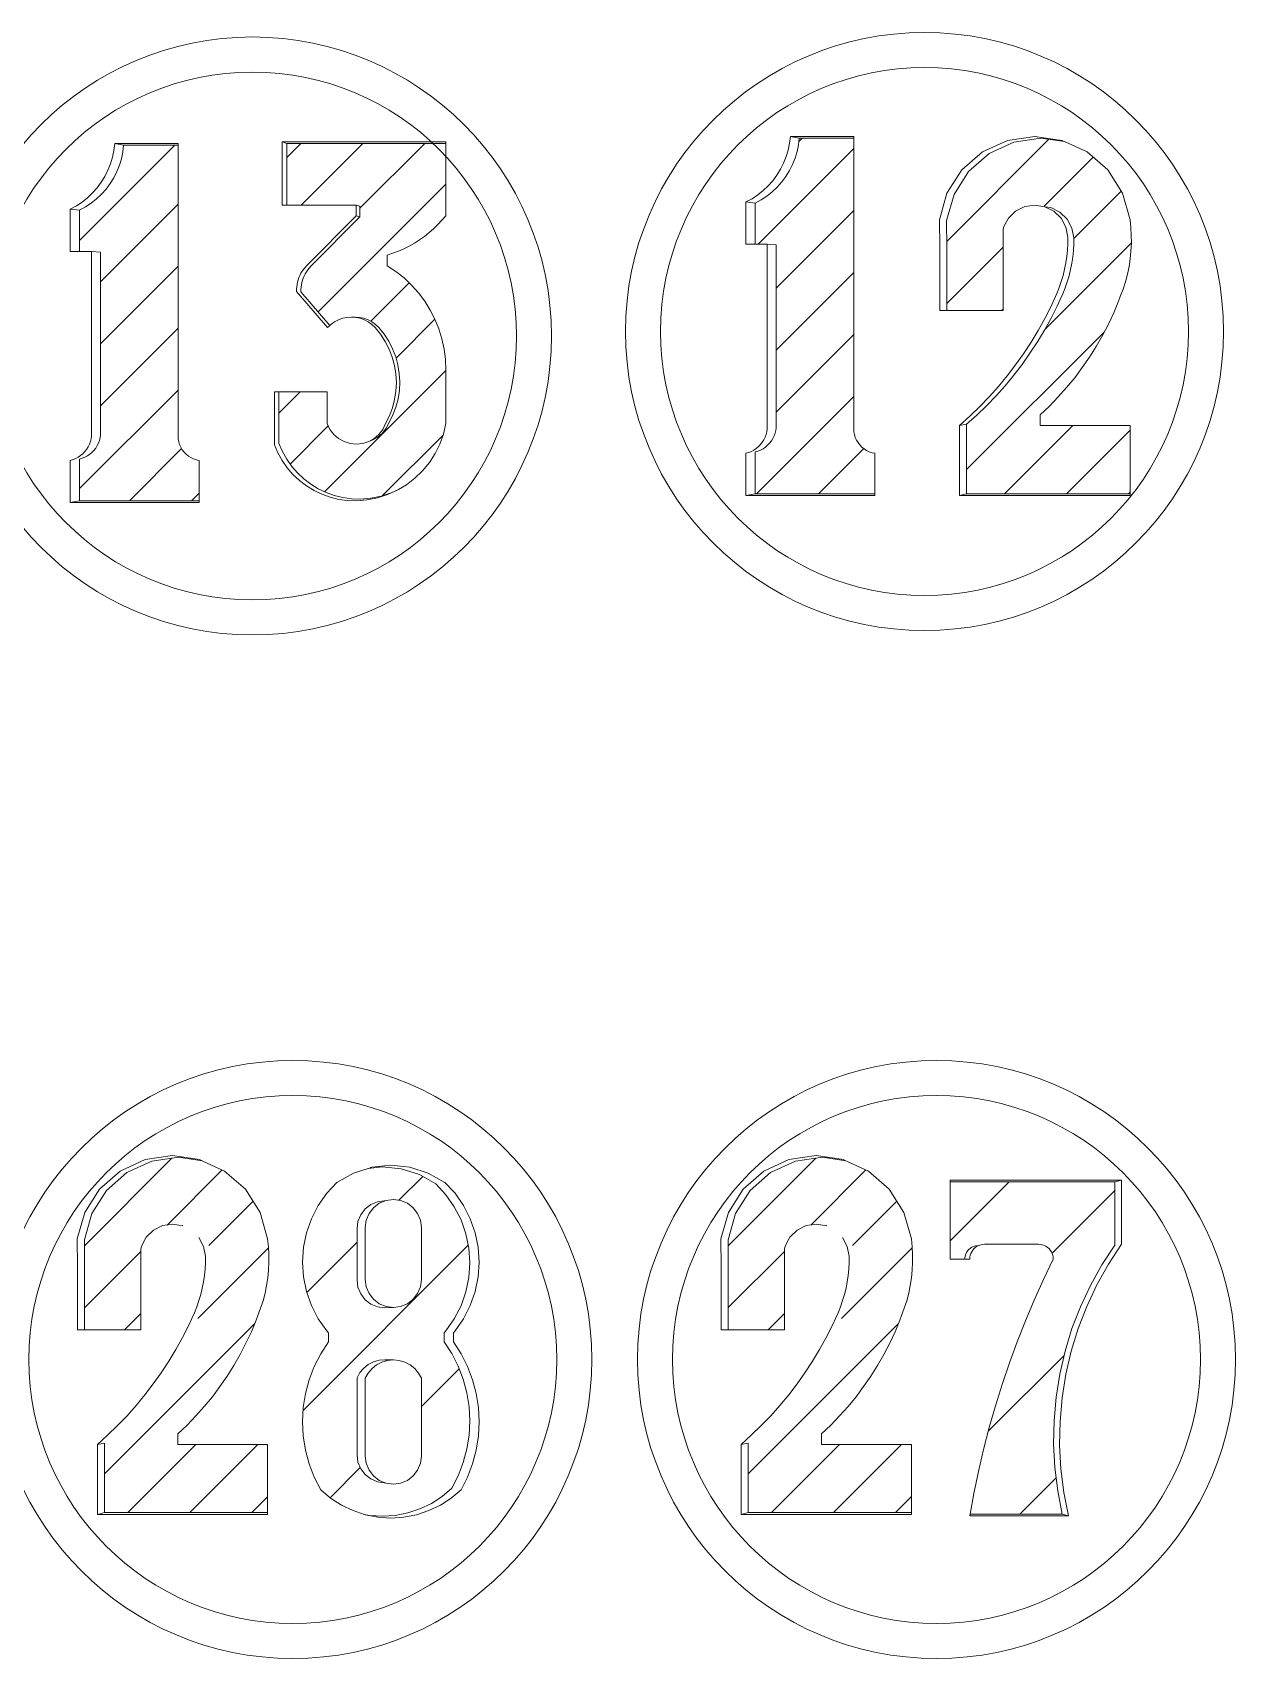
# Model space of a CAD drawing. Header units: inches. Extents: x 9 to 4094, y 4 to 1401.
# Drawn here: x 2917.68 to 2949.3, y 1356.7 to 1399.43 of the extents above; entities that cross this region are included whole.
import ezdxf

# ---------------------------------------------------------------- set-up
doc = ezdxf.new("R2010")
doc.units = ezdxf.units.IN
doc.header["$MEASUREMENT"] = 0
pattern_1 = [(45, (2389.0912, 1938.073), (-0.8148213, 0.8148213), [])]

msp = doc.modelspace()

# ---------------------------------------------------------------- hatches: boundary and pattern name
at = {"lineweight": 20}
h = msp.add_hatch(dxfattribs=at)
h.set_pattern_fill('ANSI31', color=256, scale=9.218651)
h.set_pattern_definition(pattern_1)
h.paths.add_polyline_path([(2921.914, 1388.228), (2921.844, 1388.261), (2921.779, 1388.302), (2921.719, 1388.351), (2921.665, 1388.406), (2921.618, 1388.467), (2921.579, 1388.534), (2921.548, 1388.604), (2921.525, 1388.678), (2921.512, 1388.754), (2921.507, 1388.831), (2921.507, 1396.471), (2920.073, 1396.471), (2920.052, 1396.292), (2920.016, 1396.116), (2919.964, 1395.944), (2919.897, 1395.777), (2919.817, 1395.617), (2919.722, 1395.463), (2919.615, 1395.319), (2919.496, 1395.185), (2919.365, 1395.061), (2919.225, 1394.949), (2919.075, 1394.85), (2918.917, 1394.764), (2918.917, 1393.682), (2919.229, 1393.682), (2919.466, 1393.665), (2919.466, 1388.861), (2919.456, 1388.787), (2919.439, 1388.714), (2919.413, 1388.643), (2919.381, 1388.576), (2919.341, 1388.512), (2919.295, 1388.453), (2919.244, 1388.399), (2919.186, 1388.351), (2919.124, 1388.309), (2919.058, 1388.273), (2918.989, 1388.245), (2918.917, 1388.225), (2918.917, 1387.125), (2922.062, 1387.125), (2922.062, 1388.188), (2921.987, 1388.204)])
h = msp.add_hatch(dxfattribs=at)
h.set_pattern_fill('ANSI31', color=256, scale=9.218651)
h.set_pattern_definition(pattern_1)
h.paths.add_polyline_path([(2928.545, 1396.518), (2924.361, 1396.518), (2924.361, 1394.897), (2926.186, 1394.897), (2926.285, 1394.869), (2926.285, 1394.594), (2924.994, 1393.291), (2924.913, 1393.197), (2924.878, 1393.147), (2924.847, 1393.094), (2924.819, 1393.039), (2924.795, 1392.982), (2924.775, 1392.924), (2924.759, 1392.864), (2924.747, 1392.804), (2924.736, 1392.681), (2924.737, 1392.62), (2925.496, 1391.735), (2925.521, 1391.759), (2925.616, 1391.828), (2925.719, 1391.883), (2925.829, 1391.923), (2925.944, 1391.947), (2926.061, 1391.955), (2926.161, 1391.956), (2926.277, 1391.948), (2926.391, 1391.924), (2926.5, 1391.884), (2926.602, 1391.83), (2926.696, 1391.761), (2926.78, 1391.681), (2926.921, 1391.507), (2927.043, 1391.32), (2927.145, 1391.121), (2927.226, 1390.912), (2927.284, 1390.696), (2927.32, 1390.475), (2927.332, 1390.252), (2927.322, 1390.029), (2927.288, 1389.808), (2927.231, 1389.591), (2927.152, 1389.382), (2927.051, 1389.182), (2926.98, 1389.034), (2926.88, 1388.904), (2926.756, 1388.796), (2926.612, 1388.716), (2926.516, 1388.684), (2926.358, 1388.634), (2926.193, 1388.617), (2926.028, 1388.634), (2925.87, 1388.684), (2925.725, 1388.765), (2925.599, 1388.873), (2925.498, 1389.005), (2925.426, 1389.154), (2925.426, 1389.987), (2924.158, 1389.987), (2924.158, 1388.632), (2924.249, 1388.421), (2924.361, 1388.22), (2924.492, 1388.032), (2924.643, 1387.859), (2924.81, 1387.701), (2924.992, 1387.562), (2925.188, 1387.442), (2925.396, 1387.343), (2925.612, 1387.266), (2925.835, 1387.212), (2926.063, 1387.18), (2926.292, 1387.173), (2926.569, 1387.196), (2926.841, 1387.25), (2927.105, 1387.335), (2927.3, 1387.423), (2927.509, 1387.549), (2927.732, 1387.719), (2927.933, 1387.914), (2928.111, 1388.131), (2928.263, 1388.366), (2928.387, 1388.618), (2928.481, 1388.882), (2928.545, 1389.154), (2928.545, 1390.572), (2928.533, 1390.845), (2928.499, 1391.116), (2928.44, 1391.383), (2928.36, 1391.644), (2928.257, 1391.897), (2928.133, 1392.141), (2927.989, 1392.372), (2927.825, 1392.591), (2927.644, 1392.795), (2927.445, 1392.983), (2927.231, 1393.153), (2927.004, 1393.304), (2927.004, 1393.581), (2927.153, 1393.631), (2927.299, 1393.688), (2927.443, 1393.752), (2927.583, 1393.823), (2927.72, 1393.901), (2927.852, 1393.985), (2927.98, 1394.076), (2928.104, 1394.174), (2928.222, 1394.277), (2928.335, 1394.386), (2928.443, 1394.5), (2928.545, 1394.62)])
h = msp.add_hatch(dxfattribs=at)
h.set_pattern_fill('ANSI31', color=256, scale=9.218651)
h.set_pattern_definition(pattern_1)
h.paths.add_polyline_path([(2939.672, 1388.416), (2939.602, 1388.449), (2939.537, 1388.49), (2939.477, 1388.538), (2939.423, 1388.594), (2939.377, 1388.655), (2939.337, 1388.721), (2939.306, 1388.792), (2939.284, 1388.865), (2939.27, 1388.941), (2939.265, 1389.018), (2939.265, 1396.658), (2937.832, 1396.658), (2937.81, 1396.48), (2937.774, 1396.304), (2937.722, 1396.132), (2937.656, 1395.965), (2937.575, 1395.804), (2937.481, 1395.651), (2937.373, 1395.507), (2937.254, 1395.372), (2937.124, 1395.249), (2936.983, 1395.137), (2936.833, 1395.038), (2936.675, 1394.952), (2936.675, 1393.87), (2936.987, 1393.87), (2937.225, 1393.852), (2937.225, 1389.048), (2937.215, 1388.974), (2937.197, 1388.901), (2937.172, 1388.831), (2937.139, 1388.763), (2937.1, 1388.7), (2937.054, 1388.64), (2937.002, 1388.586), (2936.945, 1388.538), (2936.882, 1388.496), (2936.816, 1388.461), (2936.747, 1388.433), (2936.675, 1388.412), (2936.675, 1387.313), (2939.821, 1387.313), (2939.821, 1388.376), (2939.745, 1388.391)])
h = msp.add_hatch(dxfattribs=at)
h.set_pattern_fill('ANSI31', color=256, scale=9.218651)
h.set_pattern_definition(pattern_1)
h.paths.add_polyline_path([(2946.527, 1389.109), (2944.167, 1389.109), (2944.167, 1389.386), (2944.408, 1389.616), (2944.639, 1389.856), (2944.86, 1390.104), (2945.071, 1390.362), (2945.271, 1390.628), (2945.459, 1390.902), (2945.637, 1391.184), (2945.802, 1391.473), (2945.956, 1391.768), (2946.097, 1392.069), (2946.226, 1392.376), (2946.269, 1392.496), (2946.342, 1392.688), (2946.405, 1392.884), (2946.457, 1393.083), (2946.499, 1393.284), (2946.53, 1393.488), (2946.551, 1393.692), (2946.561, 1393.898), (2946.56, 1394.103), (2946.549, 1394.309), (2946.527, 1394.513), (2946.328, 1395.209), (2945.941, 1395.821), (2945.396, 1396.297), (2944.804, 1396.569), (2944.186, 1396.658), (2943.476, 1396.556), (2942.825, 1396.256), (2942.285, 1395.785), (2941.902, 1395.179), (2941.705, 1394.49), (2941.712, 1393.773), (2941.712, 1392.124), (2943.189, 1392.124), (2943.189, 1394.292), (2943.328, 1394.553), (2943.519, 1394.739), (2943.758, 1394.859), (2944.021, 1394.9), (2944.186, 1394.873), (2944.285, 1394.859), (2944.29, 1394.856), (2944.447, 1394.832), (2944.684, 1394.714), (2944.873, 1394.529), (2944.997, 1394.296), (2945.045, 1394.035), (2945.045, 1393.868), (2945.037, 1393.701), (2945.021, 1393.534), (2944.997, 1393.369), (2944.965, 1393.204), (2944.925, 1393.042), (2944.877, 1392.881), (2944.822, 1392.723), (2944.759, 1392.568), (2944.688, 1392.416), (2944.61, 1392.243), (2944.449, 1391.923), (2944.276, 1391.609), (2944.091, 1391.303), (2943.896, 1391.003), (2943.689, 1390.711), (2943.471, 1390.426), (2943.243, 1390.15), (2943.004, 1389.883), (2942.756, 1389.625), (2942.499, 1389.377), (2942.232, 1389.138), (2942.232, 1387.313), (2946.527, 1387.313)])
h = msp.add_hatch(dxfattribs=at)
h.set_pattern_fill('ANSI31', color=256, scale=9.218651)
h.set_pattern_definition([(45, (2283.6362, 1938.073), (-0.8148213, 0.8148213), [])])
h.paths.add_polyline_path([(2923.861, 1362.329), (2921.504, 1362.329), (2921.504, 1362.607), (2921.744, 1362.836), (2921.975, 1363.075), (2922.196, 1363.324), (2922.407, 1363.582), (2922.606, 1363.848), (2922.795, 1364.121), (2922.972, 1364.403), (2923.137, 1364.691), (2923.291, 1364.986), (2923.432, 1365.287), (2923.561, 1365.594), (2923.604, 1365.714), (2923.677, 1365.906), (2923.739, 1366.102), (2923.792, 1366.3), (2923.834, 1366.501), (2923.865, 1366.705), (2923.885, 1366.909), (2923.895, 1367.114), (2923.895, 1367.32), (2923.883, 1367.525), (2923.861, 1367.729), (2923.663, 1368.425), (2923.276, 1369.036), (2922.731, 1369.512), (2922.14, 1369.783), (2921.522, 1369.873), (2920.813, 1369.77), (2920.163, 1369.471), (2919.624, 1369), (2919.24, 1368.395), (2919.044, 1367.706), (2919.05, 1366.99), (2919.05, 1365.342), (2920.526, 1365.342), (2920.526, 1367.508), (2920.665, 1367.769), (2920.856, 1367.955), (2921.094, 1368.074), (2921.358, 1368.115), (2921.522, 1368.088), (2921.622, 1368.074), (2921.626, 1368.072), (2921.783, 1368.048), (2922.02, 1367.93), (2922.209, 1367.745), (2922.333, 1367.512), (2922.38, 1367.252), (2922.38, 1367.085), (2922.373, 1366.918), (2922.357, 1366.751), (2922.333, 1366.586), (2922.301, 1366.421), (2922.261, 1366.259), (2922.213, 1366.099), (2922.158, 1365.941), (2922.095, 1365.786), (2922.024, 1365.634), (2921.946, 1365.461), (2921.785, 1365.141), (2921.612, 1364.828), (2921.428, 1364.521), (2921.232, 1364.222), (2921.026, 1363.93), (2920.808, 1363.646), (2920.58, 1363.37), (2920.342, 1363.103), (2920.094, 1362.845), (2919.836, 1362.597), (2919.57, 1362.359), (2919.57, 1360.535), (2923.861, 1360.535)])
h = msp.add_hatch(dxfattribs=at)
h.set_pattern_fill('ANSI31', color=256, scale=17)
h.set_pattern_definition([(45, (1959.9128, 2252.5513), (-1.502602, 1.502602), [])])
h.paths.add_polyline_path([(2928.501, 1365.263), (2928.545, 1365.311), (2928.767, 1365.628), (2928.943, 1365.972), (2929.072, 1366.336), (2929.15, 1366.715), (2929.176, 1367.101), (2929.15, 1367.487), (2929.072, 1367.865), (2928.943, 1368.23), (2928.767, 1368.574), (2928.545, 1368.891), (2928.283, 1369.175), (2927.848, 1369.42), (2927.372, 1369.57), (2926.876, 1369.621), (2926.5, 1369.583), (2926.118, 1369.461), (2925.678, 1369.215), (2925.414, 1368.928), (2925.19, 1368.608), (2925.012, 1368.26), (2924.882, 1367.892), (2924.803, 1367.509), (2924.777, 1367.12), (2924.803, 1366.73), (2924.882, 1366.348), (2925.012, 1365.98), (2925.19, 1365.632), (2925.414, 1365.312), (2925.458, 1365.264), (2925.458, 1365.025), (2925.255, 1364.711), (2925.085, 1364.378), (2924.951, 1364.028), (2924.855, 1363.667), (2924.796, 1363.297), (2924.777, 1362.924), (2924.796, 1362.55), (2924.855, 1362.18), (2924.951, 1361.819), (2925.085, 1361.469), (2925.255, 1361.136), (2925.514, 1360.917), (2925.799, 1360.733), (2926.105, 1360.587), (2926.401, 1360.489), (2926.541, 1360.462), (2926.876, 1360.441), (2927.211, 1360.462), (2927.541, 1360.526), (2927.86, 1360.631), (2928.163, 1360.776), (2928.446, 1360.958), (2928.703, 1361.175), (2928.871, 1361.505), (2929.003, 1361.851), (2929.099, 1362.209), (2929.157, 1362.575), (2929.176, 1362.945), (2929.157, 1363.315), (2929.099, 1363.681), (2929.003, 1364.039), (2928.871, 1364.385), (2928.703, 1364.716), (2928.501, 1365.027)])
h.paths.add_polyline_path([(2927.466, 1364.489), (2927.603, 1364.418), (2927.725, 1364.322), (2927.825, 1364.204), (2927.902, 1364.07), (2927.902, 1362.023), (2927.877, 1361.832), (2927.803, 1361.654), (2927.686, 1361.501), (2927.533, 1361.384), (2927.355, 1361.31), (2927.164, 1361.285), (2926.973, 1361.31), (2926.751, 1361.348), (2926.575, 1361.421), (2926.423, 1361.537), (2926.307, 1361.688), (2926.234, 1361.864), (2926.21, 1362.053), (2926.21, 1364.081), (2926.285, 1364.214), (2926.385, 1364.33), (2926.505, 1364.425), (2926.641, 1364.495), (2926.788, 1364.539), (2926.94, 1364.554), (2927.164, 1364.548), (2927.318, 1364.533)], flags=16)
h.paths.add_polyline_path([(2927.355, 1365.95), (2927.164, 1365.925), (2926.94, 1365.918), (2926.751, 1365.943), (2926.575, 1366.016), (2926.423, 1366.132), (2926.307, 1366.283), (2926.234, 1366.459), (2926.21, 1366.648), (2926.21, 1368), (2926.234, 1368.189), (2926.307, 1368.365), (2926.423, 1368.516), (2926.575, 1368.632), (2926.751, 1368.705), (2926.973, 1368.74), (2927.164, 1368.765), (2927.355, 1368.74), (2927.533, 1368.666), (2927.686, 1368.549), (2927.803, 1368.396), (2927.877, 1368.218), (2927.902, 1368.028), (2927.902, 1366.663), (2927.877, 1366.472), (2927.803, 1366.294), (2927.686, 1366.141), (2927.533, 1366.024)], flags=16)
h = msp.add_hatch(dxfattribs=at)
h.set_pattern_fill('ANSI31', color=256, scale=9.218651)
h.set_pattern_definition([(45, (2300.5539, 1938.073), (-0.8148213, 0.8148213), [])])
h.paths.add_polyline_path([(2940.779, 1362.329), (2938.421, 1362.329), (2938.421, 1362.607), (2938.662, 1362.836), (2938.893, 1363.075), (2939.114, 1363.324), (2939.324, 1363.582), (2939.524, 1363.848), (2939.713, 1364.121), (2939.89, 1364.403), (2940.055, 1364.691), (2940.209, 1364.986), (2940.35, 1365.287), (2940.479, 1365.594), (2940.522, 1365.714), (2940.594, 1365.906), (2940.657, 1366.102), (2940.709, 1366.3), (2940.751, 1366.501), (2940.783, 1366.705), (2940.803, 1366.909), (2940.813, 1367.114), (2940.812, 1367.32), (2940.801, 1367.525), (2940.779, 1367.729), (2940.581, 1368.425), (2940.193, 1369.036), (2939.649, 1369.512), (2939.058, 1369.783), (2938.44, 1369.873), (2937.731, 1369.77), (2937.08, 1369.471), (2936.541, 1369), (2936.158, 1368.395), (2935.961, 1367.706), (2935.968, 1366.99), (2935.968, 1365.342), (2937.444, 1365.342), (2937.444, 1367.508), (2937.582, 1367.769), (2937.773, 1367.955), (2938.012, 1368.074), (2938.276, 1368.115), (2938.44, 1368.088), (2938.539, 1368.074), (2938.544, 1368.072), (2938.701, 1368.048), (2938.937, 1367.93), (2939.127, 1367.745), (2939.251, 1367.512), (2939.298, 1367.252), (2939.298, 1367.085), (2939.29, 1366.918), (2939.274, 1366.751), (2939.25, 1366.586), (2939.218, 1366.421), (2939.178, 1366.259), (2939.131, 1366.099), (2939.075, 1365.941), (2939.012, 1365.786), (2938.942, 1365.634), (2938.864, 1365.461), (2938.703, 1365.141), (2938.53, 1364.828), (2938.346, 1364.521), (2938.15, 1364.222), (2937.943, 1363.93), (2937.726, 1363.646), (2937.498, 1363.37), (2937.26, 1363.103), (2937.012, 1362.845), (2936.754, 1362.597), (2936.488, 1362.359), (2936.488, 1360.535), (2940.779, 1360.535)])
h = msp.add_hatch(dxfattribs=at)
h.set_pattern_fill('ANSI31', color=256, scale=17)
h.set_pattern_definition([(45, (1963.4794, 2252.59), (-1.502602, 1.502602), [])])
h.paths.add_polyline_path([(2944.582, 1363.567), (2944.679, 1364.178), (2944.818, 1364.78), (2945, 1365.37), (2945.223, 1365.947), (2945.485, 1366.506), (2945.786, 1367.046), (2946.125, 1367.563), (2946.125, 1369.233), (2941.795, 1369.233), (2941.795, 1367.199), (2942.18, 1367.199), (2942.183, 1367.253), (2942.216, 1367.349), (2942.272, 1367.433), (2942.348, 1367.5), (2942.439, 1367.545), (2942.464, 1367.55), (2942.416, 1367.533), (2942.371, 1367.511), (2942.329, 1367.483), (2942.291, 1367.45), (2942.258, 1367.412), (2942.23, 1367.37), (2942.208, 1367.325), (2942.191, 1367.277), (2942.182, 1367.228), (2942.18, 1367.199), (2942.313, 1367.199), (2942.318, 1367.275), (2942.351, 1367.372), (2942.408, 1367.457), (2942.485, 1367.524), (2942.577, 1367.57), (2942.652, 1367.585), (2942.703, 1367.588), (2944.158, 1367.588), (2944.249, 1367.57), (2944.34, 1367.524), (2944.416, 1367.457), (2944.472, 1367.372), (2944.504, 1367.275), (2944.508, 1367.199), (2944.25, 1366.664), (2944.006, 1366.123), (2943.776, 1365.577), (2943.558, 1365.025), (2943.354, 1364.468), (2943.164, 1363.906), (2942.987, 1363.34), (2942.824, 1362.769), (2942.676, 1362.195), (2942.541, 1361.618), (2942.42, 1361.037), (2942.322, 1360.497), (2944.746, 1360.497), (2944.626, 1361.104), (2944.55, 1361.717), (2944.517, 1362.334), (2944.528, 1362.952)])

# ---------------------------------------------------------------- linework, layer by layer
for p, q in [((2924.243, 1396.563), (2924.243, 1394.897)), ((2924.361, 1396.518), (2924.361, 1394.897)), ((2918.917, 1394.764), (2918.917, 1393.682)), ((2924.243, 1394.897), (2924.361, 1394.897)), ((2924.361, 1394.897), (2926.186, 1394.897)), ((2926.186, 1394.897), (2926.285, 1394.869)), ((2926.285, 1394.869), (2926.285, 1394.594)), ((2936.675, 1394.952), (2936.675, 1393.87)), ((2926.516, 1388.684), (2926.358, 1388.634)), ((2918.917, 1387.125), (2922.062, 1387.125)), ((2936.675, 1387.313), (2939.821, 1387.313)), ((2927.01, 1364.533), (2926.862, 1364.489)), ((2927.164, 1364.548), (2927.01, 1364.533)), ((2942.322, 1360.497), (2944.746, 1360.497))]:
    msp.add_line(p, q, dxfattribs=at)
for points in [[(2918.674, 1387.078), (2922.062, 1387.078), (2922.062, 1387.125), (2922.062, 1388.188), (2921.987, 1388.204), (2921.914, 1388.228), (2921.844, 1388.261), (2921.779, 1388.302), (2921.719, 1388.351), (2921.665, 1388.406), (2921.618, 1388.467), (2921.579, 1388.534), (2921.548, 1388.604), (2921.525, 1388.678), (2921.512, 1388.754), (2921.507, 1388.831), (2921.507, 1396.471), (2921.507, 1396.516), (2919.842, 1396.516), (2919.82, 1396.335), (2919.783, 1396.158), (2919.731, 1395.984), (2919.664, 1395.815), (2919.583, 1395.653), (2919.487, 1395.498), (2919.379, 1395.352), (2919.259, 1395.217), (2919.127, 1395.092), (2918.985, 1394.979), (2918.833, 1394.879), (2918.674, 1394.792), (2918.674, 1393.682), (2918.917, 1393.682), (2919.229, 1393.682), (2919.229, 1388.831), (2919.219, 1388.756), (2919.201, 1388.682), (2919.175, 1388.611), (2919.142, 1388.543), (2919.103, 1388.478), (2919.056, 1388.419), (2919.004, 1388.364), (2918.946, 1388.315), (2918.883, 1388.273), (2918.816, 1388.237), (2918.746, 1388.209), (2918.674, 1388.188), (2918.674, 1387.078), (2918.917, 1387.125), (2918.917, 1388.225), (2918.989, 1388.245), (2919.058, 1388.273), (2919.124, 1388.309), (2919.186, 1388.351), (2919.244, 1388.399), (2919.295, 1388.453), (2919.341, 1388.512), (2919.381, 1388.576), (2919.413, 1388.643), (2919.439, 1388.714), (2919.456, 1388.787), (2919.466, 1388.861), (2919.466, 1393.665), (2919.229, 1393.682)], [(2918.674, 1394.792), (2918.917, 1394.764), (2919.075, 1394.85), (2919.225, 1394.949), (2919.365, 1395.061), (2919.496, 1395.185), (2919.615, 1395.319), (2919.722, 1395.463), (2919.817, 1395.617), (2919.897, 1395.777), (2919.964, 1395.944), (2920.016, 1396.116), (2920.052, 1396.292), (2920.073, 1396.471)], [(2919.842, 1396.516), (2920.073, 1396.471), (2921.507, 1396.471)], [(2927.732, 1387.719), (2927.933, 1387.914), (2928.111, 1388.131), (2928.263, 1388.366), (2928.387, 1388.618), (2928.481, 1388.882), (2928.545, 1389.154), (2928.545, 1390.572), (2928.533, 1390.845), (2928.499, 1391.116), (2928.44, 1391.383), (2928.36, 1391.644), (2928.257, 1391.897), (2928.133, 1392.141), (2927.989, 1392.372), (2927.825, 1392.591), (2927.644, 1392.795), (2927.445, 1392.983), (2927.231, 1393.153), (2927.004, 1393.304), (2927.004, 1393.581), (2927.153, 1393.631), (2927.299, 1393.688), (2927.443, 1393.752), (2927.583, 1393.823), (2927.72, 1393.901), (2927.852, 1393.985), (2927.98, 1394.076), (2928.104, 1394.174), (2928.222, 1394.277), (2928.335, 1394.386), (2928.443, 1394.5), (2928.545, 1394.62), (2928.545, 1396.518)], [(2936.432, 1387.265), (2939.821, 1387.265), (2939.821, 1387.313), (2939.821, 1388.376), (2939.745, 1388.391), (2939.672, 1388.416), (2939.602, 1388.449), (2939.537, 1388.49), (2939.477, 1388.538), (2939.423, 1388.594), (2939.377, 1388.655), (2939.337, 1388.721), (2939.306, 1388.792), (2939.284, 1388.865), (2939.27, 1388.941), (2939.265, 1389.018), (2939.265, 1396.658), (2939.265, 1396.703), (2937.6, 1396.703), (2937.579, 1396.523), (2937.542, 1396.345), (2937.489, 1396.171), (2937.422, 1396.002), (2937.341, 1395.84), (2937.246, 1395.686), (2937.137, 1395.54), (2937.017, 1395.404), (2936.885, 1395.279), (2936.743, 1395.167), (2936.591, 1395.066), (2936.432, 1394.98), (2936.432, 1393.87), (2936.675, 1393.87), (2936.987, 1393.87), (2936.987, 1389.018), (2936.977, 1388.943), (2936.959, 1388.87), (2936.933, 1388.798), (2936.901, 1388.73), (2936.861, 1388.666), (2936.814, 1388.606), (2936.762, 1388.552), (2936.704, 1388.503), (2936.641, 1388.46), (2936.575, 1388.425), (2936.505, 1388.397), (2936.432, 1388.376), (2936.432, 1387.265), (2936.675, 1387.313), (2936.675, 1388.412), (2936.747, 1388.433), (2936.816, 1388.461), (2936.882, 1388.496), (2936.945, 1388.538), (2937.002, 1388.586), (2937.054, 1388.64), (2937.1, 1388.7), (2937.139, 1388.763), (2937.172, 1388.831), (2937.197, 1388.901), (2937.215, 1388.974), (2937.225, 1389.048), (2937.225, 1393.852), (2936.987, 1393.87)], [(2936.432, 1394.98), (2936.675, 1394.952), (2936.833, 1395.038), (2936.983, 1395.137), (2937.124, 1395.249), (2937.254, 1395.372), (2937.373, 1395.507), (2937.481, 1395.651), (2937.575, 1395.804), (2937.656, 1395.965), (2937.722, 1396.132), (2937.774, 1396.304), (2937.81, 1396.48), (2937.832, 1396.658)], [(2937.6, 1396.703), (2937.832, 1396.658), (2939.265, 1396.658)], [(2941.523, 1392.124), (2941.523, 1393.789), (2941.516, 1394.513), (2941.715, 1395.209), (2942.102, 1395.821), (2942.647, 1396.297), (2943.305, 1396.599), (2944.021, 1396.703), (2944.738, 1396.599), (2944.804, 1396.569), (2945.396, 1396.297), (2945.941, 1395.821), (2946.328, 1395.209), (2946.527, 1394.513), (2946.549, 1394.309), (2946.56, 1394.103), (2946.561, 1393.898), (2946.551, 1393.692), (2946.53, 1393.488), (2946.499, 1393.284), (2946.457, 1393.083), (2946.405, 1392.884), (2946.342, 1392.688), (2946.269, 1392.496), (2946.226, 1392.376), (2946.097, 1392.069), (2945.956, 1391.768), (2945.802, 1391.473), (2945.637, 1391.184), (2945.459, 1390.902), (2945.271, 1390.628), (2945.071, 1390.362), (2944.86, 1390.104), (2944.639, 1389.856), (2944.408, 1389.616), (2944.167, 1389.386), (2944.167, 1389.109), (2946.527, 1389.109), (2946.527, 1387.313), (2946.527, 1387.265), (2942.048, 1387.265)], [(2941.712, 1392.124), (2941.712, 1393.773), (2941.705, 1394.49), (2941.902, 1395.179), (2942.285, 1395.785), (2942.825, 1396.256), (2943.476, 1396.556), (2944.186, 1396.658), (2944.804, 1396.569)], [(2926.186, 1394.897), (2926.186, 1394.62), (2926.285, 1394.594), (2924.994, 1393.291), (2924.913, 1393.197), (2924.878, 1393.147), (2924.847, 1393.094), (2924.819, 1393.039), (2924.795, 1392.982), (2924.775, 1392.924), (2924.759, 1392.864), (2924.747, 1392.804), (2924.736, 1392.681), (2924.737, 1392.62), (2925.496, 1391.735)], [(2941.523, 1392.124), (2941.712, 1392.124), (2943.189, 1392.124), (2943.189, 1394.243), (2943.202, 1394.317), (2943.328, 1394.553), (2943.519, 1394.739), (2943.758, 1394.859), (2944.021, 1394.9), (2944.186, 1394.873), (2944.285, 1394.859), (2944.29, 1394.856)], [(2944.715, 1394.553), (2944.524, 1394.739), (2944.29, 1394.856), (2944.447, 1394.832), (2944.684, 1394.714), (2944.873, 1394.529), (2944.997, 1394.296), (2945.045, 1394.035), (2945.045, 1393.868), (2945.037, 1393.701), (2945.021, 1393.534), (2944.997, 1393.369), (2944.965, 1393.204), (2944.925, 1393.042), (2944.877, 1392.881), (2944.822, 1392.723), (2944.759, 1392.568), (2944.688, 1392.416), (2944.61, 1392.243), (2944.449, 1391.923), (2944.276, 1391.609), (2944.091, 1391.303), (2943.896, 1391.003), (2943.689, 1390.711), (2943.471, 1390.426), (2943.243, 1390.15), (2943.004, 1389.883), (2942.756, 1389.625), (2942.499, 1389.377), (2942.232, 1389.138)], [(2926.186, 1394.62), (2924.882, 1393.304), (2924.801, 1393.209), (2924.765, 1393.158), (2924.733, 1393.105), (2924.705, 1393.049), (2924.681, 1392.992), (2924.661, 1392.933), (2924.645, 1392.873), (2924.633, 1392.812), (2924.622, 1392.688), (2924.623, 1392.626), (2925.436, 1391.678), (2925.496, 1391.735), (2925.521, 1391.759), (2925.616, 1391.828), (2925.719, 1391.883), (2925.829, 1391.923), (2925.944, 1391.947), (2926.061, 1391.955)], [(2944.715, 1394.553), (2944.841, 1394.317), (2944.889, 1394.054), (2944.889, 1393.885), (2944.881, 1393.716), (2944.865, 1393.548), (2944.84, 1393.381), (2944.808, 1393.215), (2944.768, 1393.051), (2944.72, 1392.889), (2944.664, 1392.729), (2944.6, 1392.573), (2944.529, 1392.419), (2944.45, 1392.244), (2944.287, 1391.921), (2944.112, 1391.604), (2943.926, 1391.294), (2943.728, 1390.992), (2943.519, 1390.697), (2943.3, 1390.41), (2943.069, 1390.131), (2942.828, 1389.861), (2942.578, 1389.601), (2942.318, 1389.35), (2942.048, 1389.109), (2942.048, 1387.265), (2942.232, 1387.313), (2946.527, 1387.313)], [(2926.358, 1388.634), (2926.193, 1388.617), (2926.028, 1388.634), (2925.87, 1388.684), (2925.725, 1388.765), (2925.599, 1388.873), (2925.498, 1389.005), (2925.426, 1389.154), (2925.426, 1389.987), (2924.158, 1389.987), (2924.038, 1389.987), (2924.038, 1388.599), (2924.13, 1388.386), (2924.243, 1388.183), (2924.375, 1387.993), (2924.527, 1387.818), (2924.696, 1387.659), (2924.881, 1387.519), (2925.079, 1387.398), (2925.288, 1387.298), (2925.506, 1387.22), (2925.732, 1387.165), (2925.961, 1387.133), (2926.193, 1387.125), (2926.472, 1387.148), (2926.747, 1387.203), (2927.014, 1387.289), (2927.269, 1387.405), (2927.3, 1387.423), (2927.509, 1387.549), (2927.732, 1387.719)], [(2924.158, 1389.987), (2924.158, 1388.632), (2924.249, 1388.421), (2924.361, 1388.22), (2924.492, 1388.032), (2924.643, 1387.859), (2924.81, 1387.701), (2924.992, 1387.562), (2925.188, 1387.442), (2925.396, 1387.343), (2925.612, 1387.266), (2925.835, 1387.212), (2926.063, 1387.18), (2926.292, 1387.173), (2926.569, 1387.196), (2926.841, 1387.25), (2927.105, 1387.335), (2927.3, 1387.423)], [(2942.048, 1389.109), (2942.232, 1389.138), (2942.232, 1387.313)], [(2918.862, 1365.342), (2918.862, 1367.006), (2918.855, 1367.729), (2919.053, 1368.425), (2919.441, 1369.036), (2919.985, 1369.512), (2920.642, 1369.814), (2921.358, 1369.917), (2922.074, 1369.814), (2922.14, 1369.783), (2922.731, 1369.512), (2923.276, 1369.036), (2923.663, 1368.425), (2923.861, 1367.729), (2923.883, 1367.525), (2923.895, 1367.32), (2923.895, 1367.114), (2923.885, 1366.909), (2923.865, 1366.705), (2923.834, 1366.501), (2923.792, 1366.3), (2923.739, 1366.102), (2923.677, 1365.906), (2923.604, 1365.714), (2923.561, 1365.594), (2923.432, 1365.287), (2923.291, 1364.986), (2923.137, 1364.691), (2922.972, 1364.403), (2922.795, 1364.121), (2922.606, 1363.848), (2922.407, 1363.582), (2922.196, 1363.324), (2921.975, 1363.075), (2921.744, 1362.836), (2921.504, 1362.607), (2921.504, 1362.329), (2923.861, 1362.329), (2923.861, 1360.535), (2923.861, 1360.488), (2919.386, 1360.488)], [(2919.05, 1365.342), (2919.05, 1366.99), (2919.044, 1367.706), (2919.24, 1368.395), (2919.624, 1369), (2920.163, 1369.471), (2920.813, 1369.77), (2921.522, 1369.873), (2922.14, 1369.783)], [(2925.458, 1365.025), (2925.458, 1365.264), (2925.414, 1365.312), (2925.19, 1365.632), (2925.012, 1365.98), (2924.882, 1366.348), (2924.803, 1366.73), (2924.777, 1367.12), (2924.803, 1367.509), (2924.882, 1367.892), (2925.012, 1368.26), (2925.19, 1368.608), (2925.414, 1368.928), (2925.678, 1369.215), (2926.118, 1369.461), (2926.5, 1369.583), (2926.598, 1369.614)], [(2926.401, 1360.489), (2926.541, 1360.462), (2926.876, 1360.441), (2927.211, 1360.462), (2927.541, 1360.526), (2927.86, 1360.631), (2928.163, 1360.776), (2928.446, 1360.958), (2928.703, 1361.175), (2928.871, 1361.505), (2929.003, 1361.851), (2929.099, 1362.209), (2929.157, 1362.575), (2929.176, 1362.945), (2929.157, 1363.315), (2929.099, 1363.681), (2929.003, 1364.039), (2928.871, 1364.385), (2928.703, 1364.716), (2928.501, 1365.027), (2928.501, 1365.263), (2928.545, 1365.311), (2928.767, 1365.628), (2928.943, 1365.972), (2929.072, 1366.336), (2929.15, 1366.715), (2929.176, 1367.101), (2929.15, 1367.487), (2929.072, 1367.865), (2928.943, 1368.23), (2928.767, 1368.574), (2928.545, 1368.891), (2928.283, 1369.175), (2927.848, 1369.42), (2927.372, 1369.57), (2926.876, 1369.621), (2926.5, 1369.583)], [(2928.741, 1365.025), (2928.741, 1365.264), (2928.785, 1365.312), (2929.009, 1365.632), (2929.187, 1365.98), (2929.317, 1366.348), (2929.396, 1366.73), (2929.422, 1367.12), (2929.396, 1367.509), (2929.317, 1367.892), (2929.187, 1368.26), (2929.009, 1368.608), (2928.785, 1368.928), (2928.52, 1369.215), (2928.081, 1369.461), (2927.601, 1369.614), (2927.099, 1369.665), (2926.598, 1369.614)], [(2935.78, 1365.342), (2935.78, 1367.006), (2935.773, 1367.729), (2935.971, 1368.425), (2936.358, 1369.036), (2936.903, 1369.512), (2937.56, 1369.814), (2938.276, 1369.917), (2938.992, 1369.814), (2939.058, 1369.783), (2939.649, 1369.512), (2940.193, 1369.036), (2940.581, 1368.425), (2940.779, 1367.729), (2940.801, 1367.525), (2940.812, 1367.32), (2940.813, 1367.114), (2940.803, 1366.909), (2940.783, 1366.705), (2940.751, 1366.501), (2940.709, 1366.3), (2940.657, 1366.102), (2940.594, 1365.906), (2940.522, 1365.714), (2940.479, 1365.594), (2940.35, 1365.287), (2940.209, 1364.986), (2940.055, 1364.691), (2939.89, 1364.403), (2939.713, 1364.121), (2939.524, 1363.848), (2939.324, 1363.582), (2939.114, 1363.324), (2938.893, 1363.075), (2938.662, 1362.836), (2938.421, 1362.607), (2938.421, 1362.329), (2940.779, 1362.329), (2940.779, 1360.535), (2940.779, 1360.488), (2936.304, 1360.488)], [(2935.968, 1365.342), (2935.968, 1366.99), (2935.961, 1367.706), (2936.158, 1368.395), (2936.541, 1369), (2937.08, 1369.471), (2937.731, 1369.77), (2938.44, 1369.873), (2939.058, 1369.783)], [(2946.299, 1369.274), (2946.125, 1369.233), (2941.795, 1369.233)], [(2946.125, 1369.233), (2946.125, 1367.563), (2945.786, 1367.046), (2945.485, 1366.506), (2945.223, 1365.947), (2945, 1365.37), (2944.818, 1364.78), (2944.679, 1364.178), (2944.582, 1363.567), (2944.528, 1362.952), (2944.517, 1362.334), (2944.55, 1361.717), (2944.626, 1361.104), (2944.746, 1360.497), (2944.906, 1360.453), (2944.786, 1361.065), (2944.709, 1361.685), (2944.676, 1362.308), (2944.686, 1362.932), (2944.741, 1363.553), (2944.839, 1364.17), (2944.98, 1364.778), (2945.163, 1365.374), (2945.388, 1365.956), (2945.653, 1366.521), (2945.957, 1367.066), (2946.299, 1367.588), (2946.299, 1369.274), (2941.795, 1369.274), (2941.795, 1369.233), (2941.795, 1367.199), (2942.18, 1367.199), (2942.313, 1367.199), (2942.317, 1367.25), (2942.327, 1367.299), (2942.343, 1367.348), (2942.366, 1367.393), (2942.394, 1367.436), (2942.427, 1367.474), (2942.466, 1367.508), (2942.508, 1367.536), (2942.554, 1367.558), (2942.602, 1367.575), (2942.652, 1367.585), (2942.703, 1367.588), (2944.124, 1367.588), (2944.175, 1367.585), (2944.224, 1367.575), (2944.272, 1367.558), (2944.317, 1367.536), (2944.359, 1367.507), (2944.397, 1367.474), (2944.43, 1367.435), (2944.458, 1367.393), (2944.48, 1367.347), (2944.496, 1367.299), (2944.505, 1367.249), (2944.508, 1367.199), (2944.25, 1366.664), (2944.006, 1366.123), (2943.776, 1365.577), (2943.558, 1365.025), (2943.354, 1364.468), (2943.164, 1363.906), (2942.987, 1363.34), (2942.824, 1362.769), (2942.676, 1362.195), (2942.541, 1361.618), (2942.42, 1361.037), (2942.322, 1360.497), (2942.313, 1360.453), (2944.906, 1360.453)], [(2926.973, 1368.74), (2926.795, 1368.666), (2926.643, 1368.549), (2926.525, 1368.396), (2926.452, 1368.218), (2926.426, 1368.028), (2926.426, 1366.663), (2926.452, 1366.472), (2926.525, 1366.294), (2926.643, 1366.141), (2926.795, 1366.024), (2926.973, 1365.95), (2927.164, 1365.925)], [(2918.862, 1365.342), (2919.051, 1365.342), (2920.527, 1365.342), (2920.527, 1367.462), (2920.541, 1367.535), (2920.666, 1367.771), (2920.857, 1367.957), (2921.096, 1368.077), (2921.36, 1368.118), (2921.524, 1368.091), (2921.624, 1368.077), (2921.628, 1368.074)], [(2935.78, 1365.342), (2935.968, 1365.342), (2937.445, 1365.342), (2937.445, 1367.462), (2937.459, 1367.535), (2937.584, 1367.771), (2937.775, 1367.957), (2938.014, 1368.077), (2938.278, 1368.118), (2938.442, 1368.091), (2938.542, 1368.077), (2938.546, 1368.074)], [(2922.051, 1367.769), (2922.177, 1367.533), (2922.224, 1367.271), (2922.225, 1367.102), (2922.217, 1366.933), (2922.201, 1366.765), (2922.176, 1366.598), (2922.144, 1366.432), (2922.104, 1366.268), (2922.056, 1366.106), (2922, 1365.947), (2921.936, 1365.79), (2921.865, 1365.637), (2921.786, 1365.462), (2921.623, 1365.139), (2921.449, 1364.823), (2921.263, 1364.513), (2921.065, 1364.211), (2920.856, 1363.916), (2920.637, 1363.629), (2920.407, 1363.351), (2920.166, 1363.081), (2919.916, 1362.821), (2919.656, 1362.57), (2919.386, 1362.329), (2919.386, 1360.488), (2919.57, 1360.535), (2923.861, 1360.535)], [(2938.969, 1367.769), (2939.095, 1367.533), (2939.142, 1367.271), (2939.142, 1367.102), (2939.134, 1366.933), (2939.118, 1366.765), (2939.094, 1366.598), (2939.062, 1366.432), (2939.021, 1366.268), (2938.973, 1366.106), (2938.917, 1365.947), (2938.854, 1365.79), (2938.783, 1365.637), (2938.704, 1365.462), (2938.541, 1365.139), (2938.367, 1364.823), (2938.181, 1364.513), (2937.983, 1364.211), (2937.774, 1363.916), (2937.555, 1363.629), (2937.324, 1363.351), (2937.084, 1363.081), (2936.833, 1362.821), (2936.573, 1362.57), (2936.304, 1362.329), (2936.304, 1360.488), (2936.488, 1360.535), (2940.779, 1360.535)], [(2942.513, 1367.559), (2942.464, 1367.55), (2942.416, 1367.533), (2942.371, 1367.511), (2942.329, 1367.483), (2942.291, 1367.45), (2942.258, 1367.412), (2942.23, 1367.37), (2942.208, 1367.325), (2942.191, 1367.277), (2942.182, 1367.228), (2942.18, 1367.199)], [(2925.458, 1365.025), (2925.255, 1364.711), (2925.085, 1364.378), (2924.951, 1364.028), (2924.855, 1363.667), (2924.796, 1363.297), (2924.777, 1362.924), (2924.796, 1362.55), (2924.855, 1362.18), (2924.951, 1361.819), (2925.085, 1361.469), (2925.255, 1361.136), (2925.514, 1360.917), (2925.799, 1360.733), (2926.105, 1360.587), (2926.401, 1360.489), (2926.428, 1360.48)], [(2926.428, 1360.48), (2926.761, 1360.416), (2927.099, 1360.394), (2927.438, 1360.416), (2927.771, 1360.48), (2928.093, 1360.587), (2928.4, 1360.733), (2928.685, 1360.917), (2928.944, 1361.136), (2929.114, 1361.469), (2929.248, 1361.819), (2929.344, 1362.18), (2929.403, 1362.55), (2929.422, 1362.924), (2929.403, 1363.297), (2929.344, 1363.667), (2929.248, 1364.028), (2929.114, 1364.378), (2928.944, 1364.711), (2928.741, 1365.025)], [(2926.862, 1364.489), (2926.725, 1364.418), (2926.604, 1364.322), (2926.503, 1364.204), (2926.426, 1364.07), (2926.426, 1362.023), (2926.452, 1361.832), (2926.525, 1361.654), (2926.643, 1361.501), (2926.795, 1361.384), (2926.973, 1361.31)], [(2919.386, 1362.329), (2919.57, 1362.359), (2919.57, 1360.535)], [(2936.304, 1362.329), (2936.488, 1362.359), (2936.488, 1360.535)]]:
    msp.add_lwpolyline(points, dxfattribs=at)
for points in [[(2924.361, 1396.518), (2928.545, 1396.518), (2928.545, 1396.563), (2924.243, 1396.563)], [(2926.277, 1391.948), (2926.161, 1391.956), (2926.061, 1391.955), (2926.178, 1391.947), (2926.293, 1391.923), (2926.403, 1391.883), (2926.506, 1391.828), (2926.601, 1391.759), (2926.685, 1391.678), (2926.828, 1391.503), (2926.951, 1391.313), (2927.054, 1391.112), (2927.136, 1390.902), (2927.195, 1390.684), (2927.231, 1390.461), (2927.244, 1390.235), (2927.233, 1390.009), (2927.199, 1389.786), (2927.141, 1389.568), (2927.061, 1389.356), (2926.96, 1389.154), (2926.888, 1389.005), (2926.787, 1388.873), (2926.661, 1388.765), (2926.516, 1388.684), (2926.612, 1388.716), (2926.756, 1388.796), (2926.88, 1388.904), (2926.98, 1389.034), (2927.051, 1389.182), (2927.152, 1389.382), (2927.231, 1389.591), (2927.288, 1389.808), (2927.322, 1390.029), (2927.332, 1390.252), (2927.32, 1390.475), (2927.284, 1390.696), (2927.226, 1390.912), (2927.145, 1391.121), (2927.043, 1391.32), (2926.921, 1391.507), (2926.78, 1391.681), (2926.696, 1391.761), (2926.602, 1391.83), (2926.5, 1391.884), (2926.391, 1391.924)], [(2926.751, 1365.943), (2926.575, 1366.016), (2926.423, 1366.132), (2926.307, 1366.283), (2926.234, 1366.459), (2926.21, 1366.648), (2926.21, 1368), (2926.234, 1368.189), (2926.307, 1368.365), (2926.423, 1368.516), (2926.575, 1368.632), (2926.751, 1368.705), (2926.973, 1368.74), (2927.164, 1368.765), (2927.355, 1368.74), (2927.533, 1368.666), (2927.686, 1368.549), (2927.803, 1368.396), (2927.877, 1368.218), (2927.902, 1368.028), (2927.902, 1366.663), (2927.877, 1366.472), (2927.803, 1366.294), (2927.686, 1366.141), (2927.533, 1366.024), (2927.355, 1365.95), (2927.164, 1365.925), (2926.94, 1365.918)], [(2927.686, 1361.501), (2927.803, 1361.654), (2927.877, 1361.832), (2927.902, 1362.023), (2927.902, 1364.07), (2927.825, 1364.204), (2927.725, 1364.322), (2927.603, 1364.418), (2927.466, 1364.489), (2927.318, 1364.533), (2927.164, 1364.548), (2926.94, 1364.554), (2926.788, 1364.539), (2926.641, 1364.495), (2926.505, 1364.425), (2926.385, 1364.33), (2926.285, 1364.214), (2926.21, 1364.081), (2926.21, 1362.053), (2926.234, 1361.864), (2926.307, 1361.688), (2926.423, 1361.537), (2926.575, 1361.421), (2926.751, 1361.348), (2926.973, 1361.31), (2927.164, 1361.285), (2927.355, 1361.31), (2927.533, 1361.384)]]:
    msp.add_lwpolyline(points, close=True, dxfattribs=at)
for centre, radius in [((2923.462, 1391.459), 7.858), ((2941.125, 1391.576), 7.858), ((2923.462, 1391.459), 6.936), ((2941.125, 1391.576), 6.936), ((2924.522, 1364.56), 7.858), ((2941.44, 1364.56), 7.858), ((2924.522, 1364.56), 6.936), ((2941.44, 1364.56), 6.936)]:
    msp.add_circle(centre, radius, dxfattribs=at)

doc.saveas('drawing.dxf')
